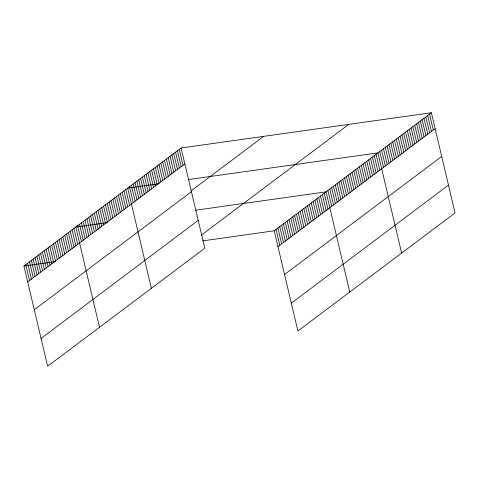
<?xml version="1.0" encoding="UTF-8"?>
<svg xmlns="http://www.w3.org/2000/svg" width="479" height="479" viewBox="0 0 479 479"><rect width="100%" height="100%" fill="white"/><g stroke="black" fill="none" stroke-linecap="round" stroke-linejoin="round"><path stroke-width="0.72" d="M181.104 147.987L204.796 248.2L47.637 366.255L23.95 266.043L181.104 147.987L431.363 112.745L455.05 212.957L297.896 331.013L274.204 230.8L431.363 112.745M27.704 281.921L184.858 163.866M190.81 191.109L263.69 136.359M34.284 309.751L191.438 191.696M41.062 338.425L198.216 220.37M201.348 235.129L348.778 124.378M277.958 246.679L435.118 128.623M284.538 274.509L441.692 156.453M291.316 303.183L448.47 185.128M158.477 183.792L127.671 188.127L151.364 288.334M188.63 179.541L377.931 152.885L401.618 253.092M107.272 222.657L75.814 227.088L99.5 327.295M195.504 210.233L326.067 191.845L349.754 292.052M23.95 266.043L55.408 261.612M202.761 240.865L274.204 230.8M429.519 114.134L433.273 130.007M427.675 115.517L431.429 131.39M425.837 116.9L429.585 132.773M423.993 118.283L427.747 134.162M422.149 119.666L425.903 135.545M420.305 121.049L424.059 136.928M418.466 122.438L422.215 138.311M416.622 123.822L420.376 139.694M414.778 125.205L418.532 141.077M412.934 126.588L416.688 142.467M411.096 127.971L414.844 143.85M409.252 129.354L413.006 145.233M407.407 130.737L411.162 146.616M405.569 132.126L409.317 147.999M403.725 133.509L407.479 149.382M401.881 134.892L405.635 150.771M400.037 136.275L403.791 152.154M398.199 137.659L401.947 153.537M396.355 139.042L400.109 154.921M394.51 140.431L398.265 156.304M392.666 141.814L396.42 157.687M390.828 143.197L394.576 159.076M388.984 144.58L392.738 160.459M387.14 145.963L390.894 161.842M385.296 147.346L389.05 163.225M383.457 148.735L387.212 164.608M381.613 150.119L385.367 165.991M379.769 151.502L383.523 167.381M376.075 154.28L379.829 170.153M374.225 155.669L377.979 171.542M372.375 157.058L376.123 172.937M370.518 158.453L374.273 174.326M368.668 159.842L372.423 175.721M366.818 161.231L370.566 177.11M364.962 162.626L368.716 178.499M363.112 164.016L366.866 179.894M361.256 165.411L365.01 181.284M359.406 166.8L363.16 182.673M357.556 168.189L361.31 184.068M355.699 169.584L359.454 185.457M353.849 170.973L357.603 186.852M351.999 172.362L355.753 188.241M350.143 173.757L353.897 189.63M348.293 175.146L352.047 191.025M346.443 176.541L350.197 192.414M344.587 177.931L348.341 193.809M342.736 179.32L346.491 195.198M340.886 180.715L344.635 196.588M339.03 182.104L342.784 197.983M337.18 183.493L340.934 199.372M335.33 184.888L339.078 200.761M333.474 186.277L337.228 202.156M331.624 187.672L335.378 203.545M329.774 189.061L333.522 204.94M327.917 190.45L331.672 206.329M324.217 193.235L327.965 209.113M322.361 194.624L326.115 210.503M320.511 196.019L324.265 211.892M318.661 197.408L322.409 213.287M316.805 198.803L320.559 214.676M314.954 200.192L318.709 216.071M313.104 201.581L316.853 217.46M311.248 202.976L315.002 218.849M309.398 204.365L313.152 220.244M307.542 205.754L311.296 221.633M305.692 207.15L309.446 223.022M303.842 208.539L307.596 224.417M301.986 209.934L305.74 225.807M300.135 211.323L303.89 227.202M298.285 212.712L302.039 228.591M296.429 214.107L300.183 229.98M294.579 215.496L298.333 231.375M292.729 216.891L296.483 232.764M290.873 218.28L294.627 234.153M289.023 219.669L292.777 235.548M287.172 221.064L290.927 236.937M285.316 222.454L289.071 238.332M283.466 223.843L287.22 239.722M281.616 225.238L285.364 241.111M279.76 226.627L283.514 242.506M277.91 228.022L281.664 243.895M276.06 229.411L279.808 245.29M179.266 149.376L183.014 165.249M177.422 150.759L181.176 166.632M175.577 152.142L179.332 168.015M173.733 153.525L177.487 169.404M171.895 154.909L175.649 170.787M170.051 156.292L173.805 172.171M168.207 157.681L171.961 173.554M166.369 159.064L170.117 174.937M164.525 160.447L168.279 176.32M162.68 161.83L166.435 177.709M160.836 163.213L164.59 179.092M158.998 164.596L162.746 180.475M157.154 165.979L160.908 181.858M155.31 167.369L159.064 183.241M153.466 168.752L157.22 184.625M151.627 170.135L155.382 186.014M149.783 171.518L153.537 187.397M147.939 172.901L151.693 188.78M146.101 174.284L149.849 190.163M144.257 175.673L148.011 191.546M142.413 177.056L146.167 192.929M140.569 178.439L144.323 194.318M138.73 179.823L142.479 195.701M136.886 181.206L140.64 197.085M135.042 182.589L138.796 198.468M133.198 183.978L136.952 199.851M131.36 185.361L135.114 201.234M129.516 186.744L133.27 202.623M125.821 189.516L129.575 205.395M123.971 190.911L127.719 206.784M122.115 192.301L125.869 208.179M120.265 193.696L124.019 209.568M118.415 195.085L122.163 210.964M116.559 196.474L120.313 212.353M114.709 197.869L118.463 213.742M112.858 199.258L116.607 215.137M111.002 200.653L114.756 216.526M109.152 202.042L112.906 217.915M107.296 203.431L111.05 219.31M105.446 204.826L109.2 220.699M103.596 206.215L107.35 222.094M101.74 207.605L105.494 223.483M99.889 209L103.644 224.873M98.039 210.389L101.793 226.268M96.183 211.784L99.937 227.657M94.333 213.173L98.087 229.052M92.483 214.562L96.237 230.441M90.627 215.957L94.381 231.83M88.777 217.346L92.531 233.225M86.927 218.735L90.681 234.614M85.07 220.13L88.825 236.003M83.22 221.52L86.974 237.398M81.37 222.915L85.118 238.787M79.514 224.304L83.268 240.183M77.664 225.693L81.418 241.572M73.958 228.477L77.712 244.356M72.107 229.866L75.862 245.745M70.257 231.261L74.005 247.134M68.401 232.65L72.155 248.529M66.551 234.045L70.305 249.918M64.701 235.434L68.449 251.313M62.845 236.824L66.599 252.702M60.995 238.219L64.749 254.092M59.145 239.608L62.893 255.487M57.288 240.997L61.043 256.876M55.438 242.392L59.192 258.265M53.588 243.781L57.336 259.66M51.732 245.176L55.486 261.049M49.882 246.565L53.636 262.444M48.026 247.954L51.78 263.833M46.176 249.349L49.93 265.222M44.325 250.739L48.08 266.617M42.469 252.134L46.224 268.006M40.619 253.523L44.373 269.396M38.769 254.912L42.523 270.791M36.913 256.307L40.667 272.18M35.063 257.696L38.817 273.575M33.213 259.085L36.967 274.964M31.357 260.48L35.111 276.353M29.506 261.869L33.261 277.748M27.656 263.264L31.404 279.137M25.8 264.653L29.554 280.526"/></g></svg>
